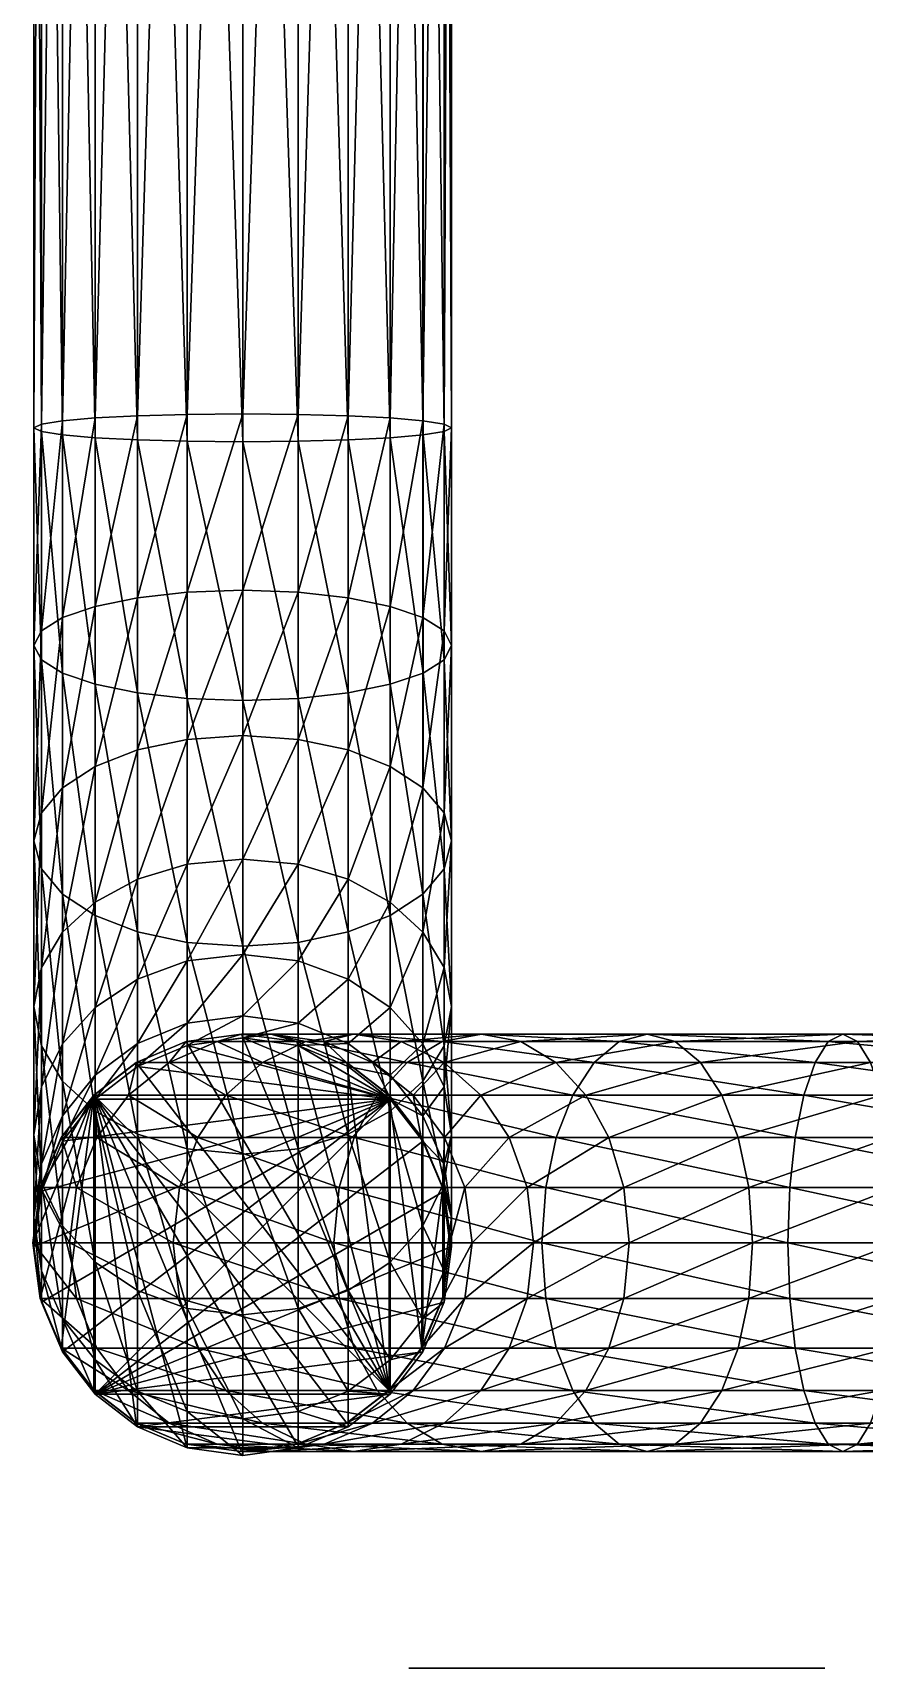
# Model space of a CAD drawing. Extents: x -41.6 to 42.5, y -37.8 to 42.9.
# Drawn here: x -40.78 to -35.7, y -37.57 to -27.59 of the extents above; entities that cross this region are included whole.
import ezdxf

# ---------------------------------------------------------------- set-up
doc = ezdxf.new("R2010")
doc.units = 0
doc.layers.add('VASSCRM', color=2, linetype='CONTINUOUS')
doc.layers.add('VASSREV', color=1, linetype='CONTINUOUS')

msp = doc.modelspace()

# ---------------------------------------------------------------- linework, layer by layer
at = {"layer": 'VASSCRM', "color": 0, "extrusion": (0, -1, 0)}
msp.add_circle((-37.2161, 57.1009, 37.5747), 1.27, dxfattribs=at)
at = {"layer": 'VASSREV', "color": 0, "extrusion": (1, 0, 0), "const_width": 0.3}
msp.add_lwpolyline([(35.6462, 63.7026, 1.00363), (35.6354, 66.6789), (-35.0995, 66.6789, 0.996383), (-35.1103, 63.7026, -0.737191)], format="xyb", dxfattribs=at)

# ---------------------------------------------------------------- meshes
at = {"layer": 'VASSCRM', "color": 0}
mesh = msp.add_polyface(dxfattribs=at)
corners = [(-38.2253, -10, 1.2748), (-38.2708, -10, 1.6134), (-38.2708, -20, 1.6134), (-38.2253, -20, 1.2748), (-38.3995, -10, 1.9179), (-38.3995, -20, 1.9179), (-38.5989, -10, 2.1759), (-38.5989, -20, 2.1759), (-38.8569, -10, 2.3753), (-38.8569, -20, 2.3753), (-39.1614, -10, 2.5039), (-39.1614, -20, 2.5039), (-39.5001, -10, 2.5495), (-39.5001, -20, 2.5495), (-39.8387, -10, 2.5039), (-39.8387, -20, 2.5039), (-40.1432, -10, 2.3753), (-40.1432, -20, 2.3753), (-40.4012, -10, 2.1759), (-40.4012, -20, 2.1759), (-40.6006, -10, 1.9179), (-40.6006, -20, 1.9179), (-40.7292, -10, 1.6134), (-40.7292, -20, 1.6134), (-40.7748, -10, 1.2747), (-40.7748, -20, 1.2747), (-40.7292, -10, 0.9361), (-40.7292, -20, 0.9361), (-40.6006, -10, 0.6316), (-40.6006, -20, 0.6316), (-40.4012, -10, 0.3736), (-40.4012, -20, 0.3736), (-40.1431, -20, 0.1742), (-40.1431, -10, 0.1742), (-39.8387, -20, 0.0456), (-39.8387, -10, 0.0456), (-39.5, -20), (-39.5, -10), (-39.1614, -20, 0.0456), (-39.1614, -10, 0.0456), (-38.8569, -20, 0.1742), (-38.8569, -10, 0.1742), (-38.5989, -20, 0.3736), (-38.5989, -10, 0.3736), (-38.3994, -20, 0.6317), (-38.3994, -10, 0.6317), (-38.2709, -20, 0.9361), (-38.2709, -10, 0.9361), (-38.2708, -29.9774, 1.6127), (-38.3995, -29.957, 1.9164), (-38.5989, -29.9398, 2.1739), (-38.8569, -29.9264, 2.3729), (-39.1614, -29.9178, 2.5012), (-39.5001, -29.9148, 2.5466), (-39.8387, -29.9178, 2.5012), (-40.1432, -29.9264, 2.3728), (-40.4012, -29.9398, 2.1739), (-40.6006, -29.957, 1.9164), (-40.7292, -29.9774, 1.6126), (-40.7748, -30, 1.2747), (-40.7292, -30.0226, 0.9368), (-40.6006, -30.043, 0.633), (-38.5989, -30.0602, 0.3756), (-38.3994, -30.043, 0.6331), (-38.2709, -30.0226, 0.9369), (-38.2253, -30, 1.2748)]
mesh.append_faces([[corners[k] for k in face] for face in [(0, 1, 2), (0, 2, 3), (1, 4, 5), (1, 5, 2), (4, 6, 7), (4, 7, 5), (6, 8, 9), (6, 9, 7), (8, 10, 11), (8, 11, 9), (10, 12, 13), (10, 13, 11), (12, 14, 15), (12, 15, 13), (14, 16, 17), (14, 17, 15), (16, 18, 19), (16, 19, 17), (18, 20, 21), (18, 21, 19), (20, 22, 23), (20, 23, 21), (22, 24, 25), (22, 25, 23), (24, 26, 27), (24, 27, 25), (26, 28, 29), (26, 29, 27), (28, 30, 31), (28, 31, 29), (30, 32, 31), (33, 34, 32), (35, 36, 34), (37, 38, 36), (39, 40, 38), (41, 42, 40), (43, 44, 42), (45, 46, 44), (47, 3, 46), (3, 2, 48), (2, 5, 49), (5, 7, 50), (7, 9, 51), (9, 11, 52), (11, 13, 53), (13, 15, 54), (15, 17, 55), (17, 19, 56), (19, 21, 57), (21, 23, 58), (23, 25, 59), (25, 27, 60), (27, 29, 61), (40, 42, 62), (42, 44, 63), (44, 46, 64), (46, 3, 65)]], dxfattribs={"color": 0})
mesh = msp.add_polyface(dxfattribs=at)
corners = [(-38.2253, -20, 1.2748), (-38.2708, -29.9774, 1.6127), (-38.2253, -30, 1.2748), (-38.2708, -20, 1.6134), (-38.3995, -29.957, 1.9164), (-38.3995, -20, 1.9179), (-38.5989, -29.9398, 2.1739), (-38.5989, -20, 2.1759), (-38.8569, -29.9264, 2.3729), (-38.8569, -20, 2.3753), (-39.1614, -29.9178, 2.5012), (-39.1614, -20, 2.5039), (-39.5001, -29.9148, 2.5466), (-39.5001, -20, 2.5495), (-39.8387, -29.9178, 2.5012), (-39.8387, -20, 2.5039), (-40.1432, -29.9264, 2.3728), (-40.1432, -20, 2.3753), (-40.4012, -29.9398, 2.1739), (-40.4012, -20, 2.1759), (-40.6006, -29.957, 1.9164), (-40.6006, -20, 1.9179), (-40.7292, -29.9774, 1.6126), (-40.7292, -20, 1.6134), (-40.7748, -30, 1.2747), (-40.7748, -20, 1.2747), (-40.7292, -30.0226, 0.9368), (-40.7292, -20, 0.9361), (-40.6006, -30.043, 0.633), (-40.6006, -20, 0.6316), (-40.4012, -20, 0.3736), (-40.4012, -30.0602, 0.3756), (-40.1431, -20, 0.1742), (-40.1431, -30.0735, 0.1766), (-39.8387, -20, 0.0456), (-39.8387, -30.0822, 0.0483), (-39.5, -20), (-39.5, -30.0852, 0.0028), (-39.1614, -20, 0.0456), (-39.1614, -30.0822, 0.0483), (-38.8569, -20, 0.1742), (-38.8569, -30.0735, 0.1766), (-38.5989, -30.0602, 0.3756), (-38.5989, -20, 0.3736), (-38.3994, -30.043, 0.6331), (-38.3994, -20, 0.6317), (-38.2709, -30.0226, 0.9369), (-38.2709, -20, 0.9361), (-38.2708, -31.2391, 1.7802), (-38.3995, -31.1588, 2.0739), (-38.5989, -31.0908, 2.3228), (-38.8569, -31.0382, 2.5152), (-39.1614, -31.0044, 2.6392), (-39.5, -30.9923, 2.6832), (-39.8387, -31.0043, 2.6392), (-40.1432, -31.0382, 2.5151), (-40.4012, -31.0908, 2.3228), (-40.6006, -31.1588, 2.0739), (-40.7292, -31.239, 1.7802), (-40.7748, -31.3283, 1.4535), (-40.7292, -31.4176, 1.1268), (-40.6006, -31.4978, 0.8331), (-40.4012, -31.5659, 0.5842), (-40.1431, -31.6184, 0.3919), (-39.8387, -31.6523, 0.2678), (-39.5, -31.6643, 0.2238), (-39.1614, -31.6523, 0.2678), (-38.8569, -31.6184, 0.3919), (-38.5989, -31.5659, 0.5842), (-38.3994, -31.4978, 0.8332), (-38.2709, -31.4176, 1.1269), (-38.2253, -31.3283, 1.4535)]
mesh.append_faces([[corners[k] for k in face] for face in [(0, 1, 2), (3, 4, 1), (5, 6, 4), (7, 8, 6), (9, 10, 8), (11, 12, 10), (13, 14, 12), (15, 16, 14), (17, 18, 16), (19, 20, 18), (21, 22, 20), (23, 24, 22), (25, 26, 24), (27, 28, 26), (29, 30, 31), (29, 31, 28), (30, 32, 33), (30, 33, 31), (32, 34, 35), (32, 35, 33), (34, 36, 37), (34, 37, 35), (36, 38, 39), (36, 39, 37), (38, 40, 41), (38, 41, 39), (40, 42, 41), (43, 44, 42), (45, 46, 44), (47, 2, 46), (2, 1, 48), (1, 4, 49), (4, 6, 50), (6, 8, 51), (8, 10, 52), (10, 12, 53), (10, 53, 52), (12, 14, 54), (12, 54, 53), (14, 16, 55), (14, 55, 54), (16, 18, 56), (18, 20, 57), (20, 22, 58), (22, 24, 59), (24, 26, 60), (26, 28, 61), (28, 31, 62), (31, 33, 63), (33, 35, 64), (35, 37, 65), (37, 39, 66), (39, 41, 67), (41, 42, 68), (42, 44, 69), (44, 46, 70), (46, 2, 71)]], dxfattribs={"color": 0})
mesh = msp.add_polyface(dxfattribs=at)
corners = [(-38.2253, -30, 1.2748), (-38.2708, -31.2391, 1.7802), (-38.2253, -31.3283, 1.4535), (-38.2708, -29.9774, 1.6127), (-38.3995, -31.1588, 2.0739), (-38.3995, -29.957, 1.9164), (-38.5989, -31.0908, 2.3228), (-38.5989, -29.9398, 2.1739), (-38.8569, -31.0382, 2.5152), (-38.8569, -29.9264, 2.3729), (-39.1614, -31.0044, 2.6392), (-40.1432, -29.9264, 2.3728), (-40.4012, -31.0908, 2.3228), (-40.1432, -31.0382, 2.5151), (-40.4012, -29.9398, 2.1739), (-40.6006, -31.1588, 2.0739), (-40.6006, -29.957, 1.9164), (-40.7292, -31.239, 1.7802), (-40.7292, -29.9774, 1.6126), (-40.7748, -31.3283, 1.4535), (-40.7748, -30, 1.2747), (-40.7292, -31.4176, 1.1268), (-40.7292, -30.0226, 0.9368), (-40.6006, -31.4978, 0.8331), (-40.6006, -30.043, 0.633), (-40.4012, -31.5659, 0.5842), (-40.4012, -30.0602, 0.3756), (-40.1431, -31.6184, 0.3919), (-40.1431, -30.0735, 0.1766), (-39.8387, -31.6523, 0.2678), (-39.8387, -30.0822, 0.0483), (-39.5, -31.6643, 0.2238), (-39.5, -30.0852, 0.0028), (-39.1614, -31.6523, 0.2678), (-39.1614, -30.0822, 0.0483), (-38.8569, -31.6184, 0.3919), (-38.8569, -30.0735, 0.1766), (-38.5989, -31.5659, 0.5842), (-38.5989, -30.0602, 0.3756), (-38.3994, -31.4978, 0.8332), (-38.3994, -30.043, 0.6331), (-38.2709, -31.4176, 1.1269), (-38.2709, -30.0226, 0.9369), (-38.2709, -32.3516, 2.2504), (-38.2253, -32.5225, 1.958), (-38.3995, -32.198, 2.5132), (-38.5989, -32.0678, 2.736), (-38.8569, -31.9672, 2.9082), (-39.1614, -31.9023, 3.0192), (-39.5, -30.9923, 2.6832), (-39.5001, -31.8794, 3.0586), (-39.8387, -31.0043, 2.6392), (-39.8387, -31.9023, 3.0192), (-40.1432, -31.9672, 2.9082), (-40.4012, -32.0678, 2.736), (-40.6006, -32.198, 2.5132), (-40.7292, -32.3516, 2.2503), (-40.7748, -32.5225, 1.9579), (-40.7292, -32.6933, 1.6655), (-40.6006, -32.8469, 1.4026), (-40.4012, -32.9771, 1.1799), (-40.1432, -33.0777, 1.0077), (-39.8387, -33.1426, 0.8966), (-38.857, -33.0777, 1.0077), (-38.5989, -32.9771, 1.1799), (-38.3995, -32.8469, 1.4027), (-38.2709, -32.6933, 1.6656), (-39.5001, -32.6332, 3.6415)]
mesh.append_faces([[corners[k] for k in face] for face in [(0, 1, 2), (3, 4, 1), (5, 6, 4), (7, 8, 6), (9, 10, 8), (11, 12, 13), (14, 15, 12), (16, 17, 15), (18, 19, 17), (20, 21, 19), (22, 23, 21), (24, 25, 23), (26, 27, 25), (28, 29, 27), (30, 31, 29), (32, 33, 31), (34, 35, 33), (36, 37, 35), (38, 39, 37), (40, 41, 39), (42, 2, 41), (2, 1, 43), (2, 43, 44), (1, 4, 45), (1, 45, 43), (4, 6, 46), (4, 46, 45), (6, 8, 47), (6, 47, 46), (8, 10, 48), (8, 48, 47), (10, 49, 50), (10, 50, 48), (49, 51, 52), (49, 52, 50), (51, 13, 53), (51, 53, 52), (13, 12, 54), (13, 54, 53), (12, 15, 55), (12, 55, 54), (15, 17, 56), (15, 56, 55), (17, 19, 57), (17, 57, 56), (19, 21, 58), (21, 23, 59), (23, 25, 60), (25, 27, 61), (27, 29, 62), (33, 35, 63), (35, 37, 64), (37, 39, 65), (39, 41, 66), (41, 2, 44), (48, 50, 67)]], dxfattribs={"color": 0})
mesh = msp.add_polyface(dxfattribs=at)
corners = [(-40.7748, -31.3283, 1.4535), (-40.7292, -32.6933, 1.6655), (-40.7748, -32.5225, 1.9579), (-40.7292, -31.4176, 1.1268), (-40.6006, -32.8469, 1.4026), (-40.6006, -31.4978, 0.8331), (-40.4012, -32.9771, 1.1799), (-40.4012, -31.5659, 0.5842), (-40.1432, -33.0777, 1.0077), (-40.1431, -31.6184, 0.3919), (-39.8387, -33.1426, 0.8966), (-39.8387, -31.6523, 0.2678), (-39.5, -31.6643, 0.2238), (-39.5001, -33.1656, 0.8573), (-39.5001, -31.8794, 3.0586), (-39.8387, -31.9023, 3.0192), (-39.8387, -32.6654, 3.6093), (-39.5001, -32.6332, 3.6415), (-40.1432, -31.9672, 2.9082), (-40.1432, -32.7564, 3.5183), (-40.4012, -32.0678, 2.736), (-40.4012, -32.8974, 3.3773), (-40.6006, -32.198, 2.5132), (-40.6006, -33.0798, 3.1949), (-40.7292, -32.3516, 2.2503), (-40.7292, -33.2951, 2.9796), (-40.7748, -33.5346, 2.7401), (-40.7292, -33.774, 2.5007), (-40.6006, -33.9893, 2.2854), (-40.4012, -34.1718, 2.1029), (-40.1432, -34.3128, 1.9619), (-39.8387, -34.4037, 1.871), (-39.5001, -34.436, 1.8387), (-39.8387, -33.2555, 4.3724), (-39.5001, -33.2161, 4.3953), (-40.1432, -33.3665, 4.3075), (-40.4012, -33.5387, 4.2069), (-40.6006, -33.7615, 4.0767), (-40.7292, -34.0244, 3.9231), (-40.7748, -34.3167, 3.7522), (-39.8387, -33.6354, 5.2704), (-39.5001, -33.5915, 5.2824), (-40.1432, -33.7595, 5.2364), (-40.4012, -33.9519, 5.1839), (-40.6006, -34.2008, 5.1159), (-39.8387, -33.7708, 6.2747), (-39.5001, -33.7252, 6.2747), (-40.1432, -33.8994, 6.2747), (-40.4012, -34.0988, 6.2747), (-38.5989, -34.0988, 6.2747)]
mesh.append_faces([[corners[k] for k in face] for face in [(0, 1, 2), (3, 4, 1), (5, 6, 4), (7, 8, 6), (9, 10, 8), (11, 12, 13), (11, 13, 10), (14, 15, 16), (14, 16, 17), (15, 18, 19), (15, 19, 16), (18, 20, 21), (18, 21, 19), (20, 22, 23), (20, 23, 21), (22, 24, 25), (22, 25, 23), (24, 2, 26), (24, 26, 25), (2, 1, 27), (2, 27, 26), (1, 4, 28), (1, 28, 27), (4, 6, 29), (4, 29, 28), (6, 8, 30), (6, 30, 29), (8, 10, 31), (8, 31, 30), (10, 13, 32), (17, 16, 33), (17, 33, 34), (16, 19, 35), (16, 35, 33), (19, 21, 36), (19, 36, 35), (21, 23, 37), (21, 37, 36), (23, 25, 38), (23, 38, 37), (25, 26, 39), (25, 39, 38), (34, 33, 40), (34, 40, 41), (33, 35, 42), (33, 42, 40), (35, 36, 43), (35, 43, 42), (36, 37, 44), (36, 44, 43), (41, 40, 45), (41, 45, 46), (40, 42, 47), (40, 47, 45), (42, 43, 48), (42, 48, 47), (45, 47, 49)]], dxfattribs={"color": 0})
mesh = msp.add_polyface(dxfattribs=at)
corners = [(-39.5, -31.6643, 0.2238), (-39.1614, -31.6523, 0.2678), (-39.1614, -33.1426, 0.8967), (-39.5001, -33.1656, 0.8573), (-38.857, -33.0777, 1.0077), (-38.8569, -31.6184, 0.3919), (-38.5989, -32.9771, 1.1799), (-38.5989, -31.5659, 0.5842), (-38.3995, -32.8469, 1.4027), (-38.3994, -31.4978, 0.8332), (-38.2709, -32.6933, 1.6656), (-38.2709, -31.4176, 1.1269), (-38.2253, -32.5225, 1.958), (-38.2709, -32.3516, 2.2504), (-38.2709, -33.2951, 2.9796), (-38.2253, -33.5346, 2.7401), (-38.3995, -32.198, 2.5132), (-38.3995, -33.0798, 3.1949), (-38.5989, -32.0678, 2.736), (-38.5989, -32.8974, 3.3773), (-38.8569, -31.9672, 2.9082), (-38.8569, -32.7563, 3.5184), (-39.1614, -31.9023, 3.0192), (-39.1614, -32.6654, 3.6093), (-39.5001, -32.6332, 3.6415), (-39.1614, -34.4037, 1.871), (-38.857, -34.3128, 1.9619), (-38.5989, -34.1718, 2.1029), (-38.3995, -33.9893, 2.2854), (-38.2709, -33.774, 2.5007), (-38.2709, -34.0244, 3.9231), (-38.2253, -34.3167, 3.7522), (-38.3995, -33.7615, 4.0767), (-38.5989, -33.5387, 4.2069), (-38.8569, -33.3665, 4.3075), (-39.1614, -33.2555, 4.3723), (-39.5001, -33.2161, 4.3953), (-38.5989, -33.9519, 5.1839), (-38.857, -33.7595, 5.2365), (-39.1614, -33.6355, 5.2704), (-39.5001, -33.5915, 5.2824), (-38.857, -33.8994, 6.2747), (-39.1614, -33.7708, 6.2747), (-39.5001, -33.7252, 6.2747), (-39.8387, -33.7708, 6.2747), (-38.5989, -34.0988, 6.2747)]
mesh.append_faces([[corners[k] for k in face] for face in [(0, 1, 2), (0, 2, 3), (1, 4, 2), (5, 6, 4), (7, 8, 6), (9, 10, 8), (11, 12, 10), (12, 13, 14), (12, 14, 15), (13, 16, 17), (13, 17, 14), (16, 18, 19), (16, 19, 17), (18, 20, 21), (18, 21, 19), (20, 22, 23), (20, 23, 21), (22, 24, 23), (3, 2, 25), (2, 4, 26), (2, 26, 25), (4, 6, 27), (4, 27, 26), (6, 8, 28), (6, 28, 27), (8, 10, 29), (8, 29, 28), (10, 12, 15), (10, 15, 29), (15, 14, 30), (15, 30, 31), (14, 17, 32), (14, 32, 30), (17, 19, 33), (17, 33, 32), (19, 21, 34), (19, 34, 33), (21, 23, 35), (21, 35, 34), (23, 24, 36), (23, 36, 35), (29, 15, 31), (32, 33, 37), (33, 34, 38), (33, 38, 37), (34, 35, 39), (34, 39, 38), (35, 36, 40), (35, 40, 39), (37, 38, 41), (38, 39, 42), (38, 42, 41), (39, 40, 43), (39, 43, 42), (43, 44, 45), (42, 43, 45), (41, 42, 45)]], dxfattribs={"color": 0})
mesh = msp.add_polyface(dxfattribs=at)
corners = [(-39.8387, -33.1426, 0.8966), (-39.5001, -34.436, 1.8387), (-39.8387, -34.4037, 1.871), (-40.7748, -33.5346, 2.7401), (-40.7292, -33.774, 2.5007), (-40.7292, -34.6091, 3.5814), (-40.7748, -34.3167, 3.7522), (-40.6006, -33.9893, 2.2854), (-40.6006, -34.872, 3.4278), (-40.4012, -34.1718, 2.1029), (-40.4012, -35.0948, 3.2976), (-40.1432, -34.3128, 1.9619), (-40.1432, -35.267, 3.197), (-39.8387, -35.3781, 3.1321), (-39.5001, -35.4174, 3.1091), (-40.6006, -33.7615, 4.0767), (-40.7292, -34.0244, 3.9231), (-40.7293, -34.4945, 5.0356), (-40.6006, -34.2008, 5.1159), (-40.7748, -34.8212, 4.9464), (-40.7292, -35.1479, 4.8571), (-40.6007, -35.4416, 4.7768), (-40.4012, -35.6905, 4.7088), (-40.1432, -35.8828, 4.6563), (-39.8387, -36.0069, 4.6224), (-39.5001, -36.0508, 4.6104), (-40.4012, -33.9519, 5.1839), (-40.6006, -34.3568, 6.2747), (-40.4012, -34.0988, 6.2747), (-40.7293, -34.6613, 6.2747), (-40.7748, -34.9999, 6.2747), (-40.7292, -35.3386, 6.2747), (-40.6007, -35.6431, 6.2747), (-40.4012, -35.9011, 6.2747), (-40.1432, -36.1005, 6.2747), (-39.8387, -36.2291, 6.2747), (-39.5001, -36.2747, 6.2747), (-39.1614, -36.2291, 6.2747), (-38.5989, -35.9011, 6.2747), (-38.5989, -34.0988, 6.2747), (-40.1432, -33.8994, 6.2747)]
mesh.append_faces([[corners[k] for k in face] for face in [(0, 1, 2), (3, 4, 5), (3, 5, 6), (4, 7, 8), (4, 8, 5), (7, 9, 10), (7, 10, 8), (9, 11, 12), (9, 12, 10), (11, 2, 13), (11, 13, 12), (2, 1, 14), (2, 14, 13), (15, 16, 17), (15, 17, 18), (16, 6, 19), (16, 19, 17), (6, 5, 20), (6, 20, 19), (5, 8, 21), (5, 21, 20), (8, 10, 22), (8, 22, 21), (10, 12, 23), (10, 23, 22), (12, 13, 24), (12, 24, 23), (13, 14, 25), (13, 25, 24), (26, 18, 27), (26, 27, 28), (18, 17, 29), (18, 29, 27), (17, 19, 30), (17, 30, 29), (19, 20, 31), (19, 31, 30), (20, 21, 32), (20, 32, 31), (21, 22, 33), (21, 33, 32), (22, 23, 34), (22, 34, 33), (23, 24, 35), (23, 35, 34), (24, 25, 36), (24, 36, 35), (34, 35, 37), (33, 34, 38), (32, 33, 39), (31, 32, 39), (30, 31, 39), (29, 30, 39), (27, 29, 39), (28, 27, 39), (40, 28, 39)]], dxfattribs={"color": 0})
mesh = msp.add_polyface(dxfattribs=at)
corners = [(-39.5001, -33.1656, 0.8573), (-39.1614, -34.4037, 1.871), (-39.5001, -34.436, 1.8387), (-39.1614, -35.378, 3.1321), (-39.5001, -35.4174, 3.1091), (-38.857, -34.3128, 1.9619), (-38.857, -35.267, 3.197), (-38.5989, -34.1718, 2.1029), (-38.5989, -35.0948, 3.2976), (-38.3995, -33.9893, 2.2854), (-38.3995, -34.872, 3.4278), (-38.2709, -33.774, 2.5007), (-38.2709, -34.6091, 3.5814), (-38.2253, -34.3167, 3.7522), (-38.2709, -34.0244, 3.9231), (-38.2709, -34.4945, 5.0357), (-38.2253, -34.8212, 4.9464), (-38.3995, -33.7615, 4.0767), (-38.3995, -34.2008, 5.1159), (-38.5989, -33.9519, 5.1839), (-39.1614, -36.0069, 4.6224), (-39.5001, -36.0508, 4.6104), (-38.857, -35.8828, 4.6563), (-38.5989, -35.6905, 4.7089), (-38.3995, -35.4415, 4.7769), (-38.2709, -35.1479, 4.8571), (-38.2709, -34.6613, 6.2747), (-38.2253, -34.9999, 6.2747), (-38.3995, -34.3568, 6.2747), (-38.5989, -34.0988, 6.2747), (-38.857, -33.8994, 6.2747), (-39.1614, -36.2291, 6.2747), (-39.5001, -36.2747, 6.2747), (-38.857, -36.1005, 6.2747), (-38.5989, -35.9011, 6.2747), (-38.3995, -35.643, 6.2747), (-38.2709, -35.3386, 6.2747), (-39.8387, -36.2291, 6.2747), (-40.1432, -36.1005, 6.2747), (-40.4012, -35.9011, 6.2747)]
mesh.append_faces([[corners[k] for k in face] for face in [(0, 1, 2), (2, 1, 3), (2, 3, 4), (1, 5, 6), (1, 6, 3), (5, 7, 8), (5, 8, 6), (7, 9, 10), (7, 10, 8), (9, 11, 12), (9, 12, 10), (11, 13, 12), (13, 14, 15), (13, 15, 16), (14, 17, 18), (14, 18, 15), (17, 19, 18), (4, 3, 20), (4, 20, 21), (3, 6, 22), (3, 22, 20), (6, 8, 23), (6, 23, 22), (8, 10, 24), (8, 24, 23), (10, 12, 25), (10, 25, 24), (12, 13, 16), (12, 16, 25), (16, 15, 26), (16, 26, 27), (15, 18, 28), (15, 28, 26), (18, 19, 29), (18, 29, 28), (19, 30, 29), (21, 20, 31), (21, 31, 32), (20, 22, 33), (20, 33, 31), (22, 23, 34), (22, 34, 33), (23, 24, 35), (23, 35, 34), (24, 25, 36), (24, 36, 35), (25, 16, 27), (25, 27, 36), (37, 32, 31), (38, 31, 33), (38, 33, 34), (39, 34, 35), (39, 35, 36), (39, 36, 27), (39, 27, 26), (39, 26, 28), (39, 28, 29)]], dxfattribs={"color": 0})
mesh = msp.add_polyface(dxfattribs=at)
corners = [(-39.8463, -33.7479, 6.2535), (-39.5077, -33.7023, 6.2535), (-38.6065, -35.8782, 6.2535), (-40.1508, -33.8765, 6.2535), (-40.4088, -34.0759, 6.2535), (-39.8463, -33.7479, 15.2535), (-39.5077, -33.7023, 15.2535), (-40.1508, -33.8765, 15.2535), (-39.169, -33.7479, 6.2535), (-39.169, -33.7479, 15.2535), (-39.8463, -33.7479, 24.2535), (-39.5077, -33.7023, 24.2535), (-40.1508, -33.8765, 24.2535), (-39.169, -33.7479, 24.2535), (-39.8463, -33.7479, 33.2535), (-39.5077, -33.7023, 33.2535), (-40.1508, -33.8765, 33.2535), (-39.169, -33.7479, 33.2535), (-39.8463, -33.7479, 42.2535), (-39.5077, -33.7023, 42.2535), (-40.1508, -33.8765, 42.2535), (-39.169, -33.7479, 42.2535), (-39.8463, -33.7479, 51.2535), (-39.5077, -33.7023, 51.2535), (-40.1508, -33.8765, 51.2535), (-40.4088, -34.0759, 51.2535), (-39.169, -33.7479, 51.2535), (-39.8456, -33.7479, 60.2761), (-39.5077, -33.7023, 60.2535), (-40.1494, -33.8765, 60.2965), (-40.4068, -34.0759, 60.3137), (-39.1698, -33.7479, 60.2308), (-39.6556, -33.7479, 61.6711), (-39.3289, -33.7023, 61.5818), (-39.9493, -33.8765, 61.7513), (-40.1982, -34.0759, 61.8193), (-39.1169, -33.7479, 62.9468), (-39.3798, -33.8765, 63.1004), (-39.6025, -34.0759, 63.2306), (-40.3906, -34.3339, 61.8719), (-39.7747, -34.3339, 63.3312), (-39.8857, -34.6384, 63.3961), (-40.5146, -34.6384, 61.9058), (-39.9251, -34.9771, 63.4191), (-38.8205, -34.3339, 64.5663), (-38.9114, -34.6384, 64.6572), (-38.9437, -34.9771, 64.6895)]
mesh.append_faces([[corners[k] for k in face] for face in [(0, 1, 2), (3, 0, 2), (4, 3, 2), (1, 0, 5), (1, 5, 6), (0, 3, 7), (0, 7, 5), (8, 1, 6), (8, 6, 9), (6, 5, 10), (6, 10, 11), (5, 7, 12), (5, 12, 10), (9, 6, 11), (9, 11, 13), (11, 10, 14), (11, 14, 15), (10, 12, 16), (10, 16, 14), (13, 11, 15), (13, 15, 17), (15, 14, 18), (15, 18, 19), (14, 16, 20), (14, 20, 18), (17, 15, 19), (17, 19, 21), (19, 18, 22), (19, 22, 23), (18, 20, 24), (18, 24, 22), (20, 25, 24), (21, 19, 23), (21, 23, 26), (23, 22, 27), (23, 27, 28), (22, 24, 29), (22, 29, 27), (24, 30, 29), (26, 23, 28), (26, 28, 31), (28, 27, 32), (28, 32, 33), (27, 29, 34), (27, 34, 32), (29, 35, 34), (31, 28, 33), (33, 32, 36), (32, 34, 37), (32, 37, 36), (34, 35, 38), (34, 38, 37), (35, 39, 40), (35, 40, 38), (39, 41, 40), (42, 43, 41), (38, 40, 44), (40, 41, 45), (41, 43, 46)]], dxfattribs={"color": 0})
mesh = msp.add_polyface(dxfattribs=at)
corners = [(-38.6065, -34.0759, 6.2535), (-38.4071, -34.334, 6.2535), (-38.4071, -35.6201, 6.2535), (-38.8646, -33.8765, 6.2535), (-38.6065, -35.8782, 6.2535), (-39.169, -33.7479, 6.2535), (-39.5077, -33.7023, 6.2535), (-38.6065, -34.0759, 15.2535), (-38.4071, -34.334, 15.2535), (-38.8646, -33.8765, 15.2535), (-39.169, -33.7479, 15.2535), (-38.6065, -34.0759, 24.2535), (-38.4071, -34.334, 24.2535), (-38.8646, -33.8765, 24.2535), (-39.169, -33.7479, 24.2535), (-38.6065, -34.0759, 33.2535), (-38.4071, -34.334, 33.2535), (-38.8646, -33.8765, 33.2535), (-39.169, -33.7479, 33.2535), (-38.6065, -34.0759, 42.2535), (-38.8646, -33.8765, 42.2535), (-39.169, -33.7479, 42.2535), (-38.4071, -34.334, 42.2535), (-38.6065, -34.0759, 51.2535), (-38.8646, -33.8765, 51.2535), (-39.169, -33.7479, 51.2535), (-38.4071, -34.334, 51.2535), (-38.6086, -34.0759, 60.1932), (-38.4096, -34.334, 60.1799), (-38.866, -33.8765, 60.2105), (-39.1698, -33.7479, 60.2308), (-38.4596, -34.0759, 61.3443), (-38.7086, -33.8765, 61.4123), (-39.0022, -33.7479, 61.4925), (-39.3289, -33.7023, 61.5818), (-39.1169, -33.7479, 62.9468), (-38.8245, -33.7023, 62.776), (-38.2692, -33.8765, 62.4515), (-38.5321, -33.7479, 62.6051), (-38.2818, -33.7479, 64.0275), (-39.3798, -33.8765, 63.1004), (-38.497, -33.8765, 64.2428), (-39.6025, -34.0759, 63.2306), (-38.6795, -34.0759, 64.4253), (-38.8205, -34.3339, 64.5663), (-39.7747, -34.3339, 63.3312), (-38.9114, -34.6384, 64.6572), (-39.8857, -34.6384, 63.3961), (-38.9437, -34.9771, 64.6895), (-37.6733, -34.9771, 65.6709)]
mesh.append_faces([[corners[k] for k in face] for face in [(0, 1, 2), (3, 0, 4), (5, 3, 4), (6, 5, 4), (1, 0, 7), (1, 7, 8), (0, 3, 9), (0, 9, 7), (3, 5, 10), (3, 10, 9), (8, 7, 11), (8, 11, 12), (7, 9, 13), (7, 13, 11), (9, 10, 14), (9, 14, 13), (12, 11, 15), (12, 15, 16), (11, 13, 17), (11, 17, 15), (13, 14, 18), (13, 18, 17), (16, 15, 19), (15, 17, 20), (15, 20, 19), (17, 18, 21), (17, 21, 20), (22, 19, 23), (19, 20, 24), (19, 24, 23), (20, 21, 25), (20, 25, 24), (26, 23, 27), (26, 27, 28), (23, 24, 29), (23, 29, 27), (24, 25, 30), (24, 30, 29), (28, 27, 31), (27, 29, 32), (27, 32, 31), (29, 30, 33), (29, 33, 32), (30, 34, 33), (34, 35, 36), (31, 32, 37), (32, 33, 38), (32, 38, 37), (33, 34, 36), (33, 36, 38), (36, 35, 39), (35, 40, 41), (35, 41, 39), (40, 42, 43), (40, 43, 41), (42, 44, 43), (45, 46, 44), (47, 48, 46), (46, 48, 49)]], dxfattribs={"color": 0})
mesh = msp.add_polyface(dxfattribs=at)
corners = [(-38.4071, -34.334, 6.2535), (-38.2785, -34.6384, 6.2535), (-38.4071, -35.6201, 6.2535), (-38.2329, -34.9771, 6.2535), (-38.2785, -34.6384, 15.2535), (-38.2329, -34.9771, 15.2535), (-38.4071, -34.334, 15.2535), (-38.2785, -34.6384, 24.2535), (-38.2329, -34.9771, 24.2535), (-38.4071, -34.334, 24.2535), (-38.2785, -34.6384, 33.2535), (-38.2329, -34.9771, 33.2535), (-38.4071, -34.334, 33.2535), (-38.2785, -34.6384, 42.2535), (-38.2329, -34.9771, 42.2535), (-38.4071, -34.334, 42.2535), (-38.6065, -34.0759, 42.2535), (-38.2785, -34.6384, 51.2535), (-38.2329, -34.9771, 51.2535), (-38.4071, -34.334, 51.2535), (-38.6065, -34.0759, 51.2535), (-38.2813, -34.6384, 60.1713), (-38.2358, -34.9771, 60.1683), (-38.4096, -34.334, 60.1799), (-38.1432, -34.6384, 61.2578), (-38.0992, -34.9771, 61.2458), (-38.2672, -34.334, 61.2917), (-38.4596, -34.0759, 61.3443), (-37.7632, -34.6384, 62.1558), (-37.7239, -34.9771, 62.1328), (-37.8742, -34.334, 62.2207), (-38.0464, -34.0759, 62.3213), (-38.2692, -33.8765, 62.4515), (-38.8245, -33.7023, 62.776), (-38.2818, -33.7479, 64.0275), (-38.0423, -33.7023, 63.7881), (-37.1732, -34.6384, 62.9189), (-37.2641, -34.334, 63.0098), (-37.4051, -34.0759, 63.1509), (-37.5876, -33.8765, 63.3333), (-38.5321, -33.7479, 62.6051), (-37.8028, -33.7479, 63.5486), (-37.201, -33.7479, 64.8627), (-38.497, -33.8765, 64.2428), (-37.3546, -33.8765, 65.1255), (-38.6795, -34.0759, 64.4253), (-37.4848, -34.0759, 65.3484), (-38.8205, -34.3339, 64.5663), (-37.5854, -34.3339, 65.5205), (-38.9114, -34.6384, 64.6572), (-37.6503, -34.6384, 65.6315), (-37.6733, -34.9771, 65.6709), (-37.0302, -33.7023, 64.5703)]
mesh.append_faces([[corners[k] for k in face] for face in [(0, 1, 2), (3, 1, 4), (3, 4, 5), (1, 0, 6), (1, 6, 4), (5, 4, 7), (5, 7, 8), (4, 6, 9), (4, 9, 7), (8, 7, 10), (8, 10, 11), (7, 9, 12), (7, 12, 10), (11, 10, 13), (11, 13, 14), (10, 12, 15), (10, 15, 13), (12, 16, 15), (14, 13, 17), (14, 17, 18), (13, 15, 19), (13, 19, 17), (15, 20, 19), (18, 17, 21), (18, 21, 22), (17, 19, 23), (17, 23, 21), (22, 21, 24), (22, 24, 25), (21, 23, 26), (21, 26, 24), (23, 27, 26), (25, 24, 28), (25, 28, 29), (24, 26, 30), (24, 30, 28), (26, 27, 31), (26, 31, 30), (27, 32, 31), (33, 34, 35), (29, 28, 36), (28, 30, 37), (30, 31, 38), (31, 32, 39), (31, 39, 38), (32, 40, 41), (32, 41, 39), (40, 33, 35), (40, 35, 41), (35, 34, 42), (34, 43, 44), (34, 44, 42), (43, 45, 46), (43, 46, 44), (45, 47, 48), (45, 48, 46), (47, 49, 50), (47, 50, 48), (49, 51, 50), (41, 35, 52)]], dxfattribs={"color": 0})
mesh = msp.add_polyface(dxfattribs=at)
corners = [(-37.8743, -35.6201, 62.2207), (-37.1731, -35.3157, 62.9189), (-37.2641, -35.6201, 63.0099), (-37.7632, -35.3157, 62.1558), (-37.1409, -34.9771, 62.8867), (-37.7239, -34.9771, 62.1328), (-37.1732, -34.6384, 62.9189), (-37.7632, -34.6384, 62.1558), (-37.2641, -34.334, 63.0098), (-37.8742, -34.334, 62.2207), (-37.4051, -34.0759, 63.1509), (-38.0423, -33.7023, 63.7881), (-37.201, -33.7479, 64.8627), (-37.0302, -33.7023, 64.5703), (-38.2818, -36.2062, 64.0275), (-37.0302, -36.2518, 64.5703), (-37.201, -36.2062, 64.8627), (-38.0423, -36.2518, 63.7881), (-36.8593, -36.2062, 64.2779), (-37.8028, -36.2062, 63.5486), (-37.5875, -36.0776, 63.3333), (-36.7057, -36.0776, 64.015), (-37.4051, -35.8782, 63.1509), (-36.5755, -35.8782, 63.7922), (-36.4749, -35.6201, 63.62), (-36.41, -35.3157, 63.509), (-36.3871, -34.9771, 63.4697), (-36.4101, -34.6384, 63.509), (-36.4749, -34.334, 63.62), (-36.5755, -34.0759, 63.7922), (-37.5876, -33.8765, 63.3333), (-36.7057, -33.8765, 64.015), (-37.8028, -33.7479, 63.5486), (-36.8593, -33.7479, 64.2779), (-35.9253, -33.7479, 65.4014), (-35.836, -33.7023, 65.0747), (-37.3546, -33.8765, 65.1255), (-36.0055, -33.8765, 65.6951), (-37.4848, -34.0759, 65.3484), (-36.0735, -34.0759, 65.944), (-37.5854, -34.3339, 65.5205), (-36.1261, -34.3339, 66.1364), (-37.6503, -34.6384, 65.6315), (-36.16, -34.6384, 66.2604), (-37.6733, -34.9771, 65.6709), (-36.172, -34.9771, 66.3044), (-37.6503, -35.3157, 65.6316), (-36.16, -35.3157, 66.2604), (-37.5854, -35.6201, 65.5205), (-36.1261, -35.6201, 66.1363), (-37.4848, -35.8782, 65.3483), (-36.0735, -35.8782, 65.944), (-37.3546, -36.0776, 65.1255), (-36.0056, -36.0776, 65.6951), (-35.9253, -36.2062, 65.4014), (-35.836, -36.2518, 65.0747), (-35.7468, -36.2062, 64.748), (-35.6665, -36.0776, 64.4543), (-35.5985, -35.8782, 64.2054), (-35.6665, -33.8765, 64.4543), (-35.7468, -33.7479, 64.748)]
mesh.append_faces([[corners[k] for k in face] for face in [(0, 1, 2), (3, 4, 1), (5, 6, 4), (7, 8, 6), (9, 10, 8), (11, 12, 13), (14, 15, 16), (17, 18, 15), (19, 20, 21), (19, 21, 18), (20, 22, 23), (20, 23, 21), (22, 2, 24), (22, 24, 23), (2, 1, 25), (2, 25, 24), (1, 4, 26), (1, 26, 25), (4, 6, 27), (4, 27, 26), (6, 8, 28), (6, 28, 27), (8, 10, 29), (8, 29, 28), (10, 30, 31), (10, 31, 29), (30, 32, 33), (30, 33, 31), (32, 13, 33), (13, 12, 34), (13, 34, 35), (12, 36, 37), (12, 37, 34), (36, 38, 39), (36, 39, 37), (38, 40, 41), (38, 41, 39), (40, 42, 43), (40, 43, 41), (42, 44, 45), (42, 45, 43), (44, 46, 47), (44, 47, 45), (46, 48, 49), (46, 49, 47), (48, 50, 51), (48, 51, 49), (50, 52, 53), (50, 53, 51), (52, 16, 54), (52, 54, 53), (16, 15, 55), (16, 55, 54), (15, 18, 56), (18, 21, 57), (21, 23, 58), (29, 31, 59), (31, 33, 60), (33, 13, 35)]], dxfattribs={"color": 0})
mesh = msp.add_polyface(dxfattribs=at)
corners = [(-37.0302, -36.2518, 64.5703), (-35.7468, -36.2062, 64.748), (-35.836, -36.2518, 65.0747), (-36.8593, -36.2062, 64.2779), (-35.6665, -36.0776, 64.4543), (-36.7057, -36.0776, 64.015), (-35.5985, -35.8782, 64.2054), (-36.5755, -35.8782, 63.7922), (-36.4749, -35.6201, 63.62), (-35.546, -35.6201, 64.0131), (-36.41, -35.3157, 63.509), (-35.5121, -35.3157, 63.889), (-36.3871, -34.9771, 63.4697), (-35.5, -34.9771, 63.845), (-36.4101, -34.6384, 63.509), (-35.5121, -34.6384, 63.889), (-36.4749, -34.334, 63.62), (-35.5459, -34.334, 64.013), (-36.5755, -34.0759, 63.7922), (-35.5985, -34.0759, 64.2054), (-35.6665, -33.8765, 64.4543), (-36.7057, -33.8765, 64.015), (-35.7468, -33.7479, 64.748), (-36.8593, -33.7479, 64.2779), (-35.836, -33.7023, 65.0747), (-35.9253, -33.7479, 65.4014), (-34.5303, -33.7479, 65.5914), (-34.5077, -33.7023, 65.2535), (-36.0055, -33.8765, 65.6951), (-34.5507, -33.8765, 65.8951), (-36.0735, -34.0759, 65.944), (-34.5679, -34.0759, 66.1526), (-36.1261, -34.3339, 66.1364), (-34.5812, -34.3339, 66.3516), (-36.16, -34.6384, 66.2604), (-34.5898, -34.6384, 66.4799), (-36.172, -34.9771, 66.3044), (-34.5929, -34.9771, 66.5254), (-36.16, -35.3157, 66.2604), (-34.5898, -35.3157, 66.4799), (-36.1261, -35.6201, 66.1363), (-34.5812, -35.6201, 66.3516), (-36.0735, -35.8782, 65.944), (-34.5679, -35.8782, 66.1526), (-36.0056, -36.0776, 65.6951), (-34.5507, -36.0776, 65.8952), (-35.9253, -36.2062, 65.4014), (-34.5303, -36.2062, 65.5914), (-34.5077, -36.2518, 65.2535), (-34.485, -36.2062, 64.9156), (-34.4647, -36.0776, 64.6118), (-34.4474, -35.8782, 64.3543), (-34.4341, -35.6201, 64.1554), (-34.4255, -35.3157, 64.027), (-34.4225, -34.9771, 63.9816), (-34.4255, -34.6384, 64.0271), (-34.4341, -34.334, 64.1554), (-34.4474, -34.0759, 64.3543), (-34.4647, -33.8765, 64.6118), (-34.485, -33.7479, 64.9156)]
mesh.append_faces([[corners[k] for k in face] for face in [(0, 1, 2), (3, 4, 1), (5, 6, 4), (7, 8, 9), (7, 9, 6), (8, 10, 11), (8, 11, 9), (10, 12, 13), (10, 13, 11), (12, 14, 15), (12, 15, 13), (14, 16, 17), (14, 17, 15), (16, 18, 19), (16, 19, 17), (18, 20, 19), (21, 22, 20), (23, 24, 22), (24, 25, 26), (24, 26, 27), (25, 28, 29), (25, 29, 26), (28, 30, 31), (28, 31, 29), (30, 32, 33), (30, 33, 31), (32, 34, 35), (32, 35, 33), (34, 36, 37), (34, 37, 35), (36, 38, 39), (36, 39, 37), (38, 40, 41), (38, 41, 39), (40, 42, 43), (40, 43, 41), (42, 44, 45), (42, 45, 43), (44, 46, 47), (44, 47, 45), (46, 2, 48), (46, 48, 47), (2, 1, 49), (2, 49, 48), (1, 4, 50), (1, 50, 49), (4, 6, 51), (4, 51, 50), (6, 9, 52), (9, 11, 53), (11, 13, 54), (13, 15, 55), (15, 17, 56), (17, 19, 57), (19, 20, 58), (20, 22, 59), (20, 59, 58), (22, 24, 27), (22, 27, 59)]], dxfattribs={"color": 0})
mesh = msp.add_polyface(dxfattribs=at)
corners = [(-40.4088, -34.0759, 6.2535), (-40.6082, -35.6201, 6.2535), (-40.7369, -35.3157, 6.2535), (-40.7824, -34.9771, 6.2535), (-40.7368, -34.6384, 6.2535), (-40.6083, -34.3339, 6.2535), (-40.1508, -33.8765, 6.2535), (-40.4088, -34.0759, 15.2535), (-40.1508, -33.8765, 15.2535), (-40.6083, -34.3339, 15.2535), (-40.7368, -34.6384, 15.2535), (-40.7824, -34.9771, 15.2535), (-40.4088, -34.0759, 24.2535), (-40.1508, -33.8765, 24.2535), (-40.6083, -34.3339, 24.2535), (-40.7368, -34.6384, 24.2535), (-40.7824, -34.9771, 24.2535), (-40.4088, -34.0759, 33.2535), (-40.1508, -33.8765, 33.2535), (-40.6083, -34.3339, 33.2535), (-40.7368, -34.6384, 33.2535), (-40.7824, -34.9771, 33.2535), (-40.4088, -34.0759, 42.2535), (-40.1508, -33.8765, 42.2535), (-40.6083, -34.3339, 42.2535), (-40.7368, -34.6384, 42.2535), (-40.7824, -34.9771, 42.2535), (-40.4088, -34.0759, 51.2535), (-40.6083, -34.3339, 51.2535), (-40.7368, -34.6384, 51.2535), (-40.7824, -34.9771, 51.2535), (-40.1508, -33.8765, 51.2535), (-40.4068, -34.0759, 60.3137), (-40.6058, -34.3339, 60.327), (-40.7341, -34.6384, 60.3356), (-40.7796, -34.9771, 60.3387), (-40.1494, -33.8765, 60.2965), (-40.1982, -34.0759, 61.8193), (-40.3906, -34.3339, 61.8719), (-40.5146, -34.6384, 61.9058), (-40.5586, -34.9771, 61.9178), (-39.8857, -34.6384, 63.3961), (-39.9251, -34.9771, 63.4191)]
mesh.append_faces([[corners[k] for k in face] for face in [(0, 1, 2), (0, 2, 3), (0, 3, 4), (0, 4, 5), (6, 0, 7), (6, 7, 8), (0, 5, 9), (0, 9, 7), (5, 4, 10), (5, 10, 9), (4, 3, 11), (4, 11, 10), (8, 7, 12), (8, 12, 13), (7, 9, 14), (7, 14, 12), (9, 10, 15), (9, 15, 14), (10, 11, 16), (10, 16, 15), (13, 12, 17), (13, 17, 18), (12, 14, 19), (12, 19, 17), (14, 15, 20), (14, 20, 19), (15, 16, 21), (15, 21, 20), (18, 17, 22), (18, 22, 23), (17, 19, 24), (17, 24, 22), (19, 20, 25), (19, 25, 24), (20, 21, 26), (20, 26, 25), (23, 22, 27), (22, 24, 28), (22, 28, 27), (24, 25, 29), (24, 29, 28), (25, 26, 30), (25, 30, 29), (31, 27, 32), (27, 28, 33), (27, 33, 32), (28, 29, 34), (28, 34, 33), (29, 30, 35), (29, 35, 34), (36, 32, 37), (32, 33, 38), (32, 38, 37), (33, 34, 39), (33, 39, 38), (34, 35, 40), (34, 40, 39), (38, 39, 41), (39, 40, 42)]], dxfattribs={"color": 0})
mesh = msp.add_polyface(dxfattribs=at)
corners = [(-40.4088, -34.0759, 6.2535), (-40.1508, -36.0776, 6.2535), (-40.4088, -35.8782, 6.2535), (-40.6082, -35.6201, 6.2535), (-40.7824, -34.9771, 6.2535), (-40.7369, -35.3157, 6.2535), (-40.7369, -35.3157, 15.2535), (-40.7824, -34.9771, 15.2535), (-40.6082, -35.6201, 15.2535), (-40.4088, -35.8782, 15.2535), (-40.1508, -36.0776, 15.2535), (-40.7369, -35.3157, 24.2535), (-40.7824, -34.9771, 24.2535), (-40.6082, -35.6201, 24.2535), (-40.4088, -35.8782, 24.2535), (-40.1508, -36.0776, 24.2535), (-40.7369, -35.3157, 33.2535), (-40.7824, -34.9771, 33.2535), (-40.6082, -35.6201, 33.2535), (-40.4088, -35.8782, 33.2535), (-40.1508, -36.0776, 33.2535), (-40.7369, -35.3157, 42.2535), (-40.7824, -34.9771, 42.2535), (-40.6082, -35.6201, 42.2535), (-40.4088, -35.8782, 42.2535), (-40.1508, -36.0776, 42.2535), (-40.7369, -35.3157, 51.2535), (-40.7824, -34.9771, 51.2535), (-40.6082, -35.6201, 51.2535), (-40.4088, -35.8782, 51.2535), (-40.1508, -36.0776, 51.2535), (-40.7341, -35.3157, 60.3356), (-40.7796, -34.9771, 60.3387), (-40.6058, -35.6201, 60.327), (-40.4068, -35.8782, 60.3137), (-40.1494, -36.0776, 60.2965), (-40.5146, -35.3157, 61.9058), (-40.5586, -34.9771, 61.9178), (-40.3906, -35.6201, 61.8719), (-40.1982, -35.8782, 61.8193), (-39.9493, -36.0776, 61.7513), (-39.8858, -35.3157, 63.3961), (-39.7747, -35.6201, 63.3312)]
mesh.append_faces([[corners[k] for k in face] for face in [(0, 1, 2), (0, 2, 3), (4, 5, 6), (4, 6, 7), (5, 3, 8), (5, 8, 6), (3, 2, 9), (3, 9, 8), (2, 1, 10), (2, 10, 9), (7, 6, 11), (7, 11, 12), (6, 8, 13), (6, 13, 11), (8, 9, 14), (8, 14, 13), (9, 10, 15), (9, 15, 14), (12, 11, 16), (12, 16, 17), (11, 13, 18), (11, 18, 16), (13, 14, 19), (13, 19, 18), (14, 15, 20), (14, 20, 19), (17, 16, 21), (17, 21, 22), (16, 18, 23), (16, 23, 21), (18, 19, 24), (18, 24, 23), (19, 20, 25), (19, 25, 24), (22, 21, 26), (22, 26, 27), (21, 23, 28), (21, 28, 26), (23, 24, 29), (23, 29, 28), (24, 25, 30), (24, 30, 29), (27, 26, 31), (27, 31, 32), (26, 28, 33), (26, 33, 31), (28, 29, 34), (28, 34, 33), (29, 30, 35), (29, 35, 34), (32, 31, 36), (32, 36, 37), (31, 33, 38), (31, 38, 36), (33, 34, 39), (33, 39, 38), (34, 40, 39), (37, 36, 41), (36, 38, 42)]], dxfattribs={"color": 0})
mesh = msp.add_polyface(dxfattribs=at)
corners = [(-40.4088, -34.0759, 6.2535), (-38.6065, -35.8782, 6.2535), (-38.8646, -36.0776, 6.2535), (-39.169, -36.2062, 6.2535), (-39.5077, -36.2518, 6.2535), (-39.8463, -36.2062, 6.2535), (-40.1508, -36.0776, 6.2535), (-39.8463, -36.2062, 15.2535), (-40.1508, -36.0776, 15.2535), (-39.5077, -36.2518, 15.2535), (-39.169, -36.2062, 15.2535), (-39.8463, -36.2062, 24.2535), (-40.1508, -36.0776, 24.2535), (-39.5077, -36.2518, 24.2535), (-39.169, -36.2062, 24.2535), (-39.8463, -36.2062, 33.2535), (-40.1508, -36.0776, 33.2535), (-39.5077, -36.2518, 33.2535), (-39.169, -36.2062, 33.2535), (-39.8463, -36.2062, 42.2535), (-40.1508, -36.0776, 42.2535), (-39.5077, -36.2518, 42.2535), (-39.169, -36.2062, 42.2535), (-39.8463, -36.2062, 51.2535), (-40.1508, -36.0776, 51.2535), (-39.5077, -36.2518, 51.2535), (-39.169, -36.2062, 51.2535), (-39.8456, -36.2062, 60.2761), (-40.1494, -36.0776, 60.2965), (-39.5077, -36.2518, 60.2535), (-39.1698, -36.2062, 60.2308), (-40.4068, -35.8782, 60.3137), (-39.9493, -36.0776, 61.7513), (-39.6556, -36.2062, 61.6711), (-39.3289, -36.2518, 61.5818), (-39.0022, -36.2062, 61.4925), (-40.5586, -34.9771, 61.9178), (-39.8858, -35.3157, 63.3961), (-39.9251, -34.9771, 63.4191), (-40.5146, -35.3157, 61.9058), (-39.7747, -35.6201, 63.3312), (-40.3906, -35.6201, 61.8719), (-40.1982, -35.8782, 61.8193), (-39.6025, -35.8782, 63.2306), (-39.3798, -36.0776, 63.1004), (-39.1169, -36.2062, 62.9468), (-38.8245, -36.2518, 62.776), (-38.9115, -35.3157, 64.6572), (-38.8205, -35.6201, 64.5663), (-38.6795, -35.8782, 64.4253)]
mesh.append_faces([[corners[k] for k in face] for face in [(0, 1, 2), (0, 2, 3), (0, 3, 4), (0, 4, 5), (0, 5, 6), (6, 5, 7), (6, 7, 8), (5, 4, 9), (5, 9, 7), (4, 3, 10), (4, 10, 9), (8, 7, 11), (8, 11, 12), (7, 9, 13), (7, 13, 11), (9, 10, 14), (9, 14, 13), (12, 11, 15), (12, 15, 16), (11, 13, 17), (11, 17, 15), (13, 14, 18), (13, 18, 17), (16, 15, 19), (16, 19, 20), (15, 17, 21), (15, 21, 19), (17, 18, 22), (17, 22, 21), (20, 19, 23), (20, 23, 24), (19, 21, 25), (19, 25, 23), (21, 22, 26), (21, 26, 25), (24, 23, 27), (24, 27, 28), (23, 25, 29), (23, 29, 27), (25, 26, 30), (25, 30, 29), (31, 28, 32), (28, 27, 33), (28, 33, 32), (27, 29, 34), (27, 34, 33), (29, 35, 34), (36, 37, 38), (39, 40, 37), (41, 42, 43), (41, 43, 40), (42, 32, 44), (42, 44, 43), (32, 33, 45), (32, 45, 44), (33, 34, 46), (38, 37, 47), (37, 40, 48), (40, 43, 49)]], dxfattribs={"color": 0})
mesh = msp.add_polyface(dxfattribs=at)
corners = [(-38.6065, -34.0759, 6.2535), (-38.4071, -35.6201, 6.2535), (-38.6065, -35.8782, 6.2535), (-39.169, -36.2062, 6.2535), (-38.8646, -36.0776, 6.2535), (-38.8646, -36.0776, 15.2535), (-39.169, -36.2062, 15.2535), (-38.6065, -35.8782, 15.2535), (-38.4071, -35.6201, 15.2535), (-38.8646, -36.0776, 24.2535), (-39.169, -36.2062, 24.2535), (-38.6065, -35.8782, 24.2535), (-38.4071, -35.6201, 24.2535), (-38.8646, -36.0776, 33.2535), (-39.169, -36.2062, 33.2535), (-38.6065, -35.8782, 33.2535), (-38.4071, -35.6201, 33.2535), (-38.8646, -36.0776, 42.2535), (-39.169, -36.2062, 42.2535), (-38.6065, -35.8782, 42.2535), (-38.4071, -35.6201, 42.2535), (-38.8646, -36.0776, 51.2535), (-39.169, -36.2062, 51.2535), (-38.6065, -35.8782, 51.2535), (-38.4071, -35.6201, 51.2535), (-38.866, -36.0776, 60.2105), (-39.1698, -36.2062, 60.2308), (-38.6086, -35.8782, 60.1932), (-38.4096, -35.6201, 60.1799), (-39.5077, -36.2518, 60.2535), (-39.0022, -36.2062, 61.4925), (-38.7085, -36.0776, 61.4123), (-38.4596, -35.8782, 61.3443), (-38.2673, -35.6201, 61.2917), (-39.6556, -36.2062, 61.6711), (-38.8245, -36.2518, 62.776), (-39.1169, -36.2062, 62.9468), (-39.3289, -36.2518, 61.5818), (-38.5321, -36.2062, 62.6051), (-38.2692, -36.0776, 62.4515), (-39.9251, -34.9771, 63.4191), (-38.9115, -35.3157, 64.6572), (-38.9437, -34.9771, 64.6895), (-39.8858, -35.3157, 63.3961), (-38.8205, -35.6201, 64.5663), (-39.7747, -35.6201, 63.3312), (-38.6795, -35.8782, 64.4253), (-39.6025, -35.8782, 63.2306), (-39.3798, -36.0776, 63.1004), (-38.4971, -36.0776, 64.2429), (-38.2818, -36.2062, 64.0275), (-38.0423, -36.2518, 63.7881), (-37.6503, -35.3157, 65.6316), (-37.5854, -35.6201, 65.5205)]
mesh.append_faces([[corners[k] for k in face] for face in [(0, 1, 2), (3, 4, 5), (3, 5, 6), (4, 2, 7), (4, 7, 5), (2, 1, 8), (2, 8, 7), (6, 5, 9), (6, 9, 10), (5, 7, 11), (5, 11, 9), (7, 8, 12), (7, 12, 11), (10, 9, 13), (10, 13, 14), (9, 11, 15), (9, 15, 13), (11, 12, 16), (11, 16, 15), (14, 13, 17), (14, 17, 18), (13, 15, 19), (13, 19, 17), (15, 16, 20), (15, 20, 19), (18, 17, 21), (18, 21, 22), (17, 19, 23), (17, 23, 21), (19, 20, 24), (19, 24, 23), (22, 21, 25), (22, 25, 26), (21, 23, 27), (21, 27, 25), (23, 24, 28), (23, 28, 27), (29, 26, 30), (26, 25, 31), (26, 31, 30), (25, 27, 32), (25, 32, 31), (27, 33, 32), (34, 35, 36), (37, 30, 38), (37, 38, 35), (30, 31, 39), (30, 39, 38), (40, 41, 42), (43, 44, 41), (45, 46, 44), (47, 48, 49), (47, 49, 46), (48, 36, 50), (48, 50, 49), (36, 35, 51), (36, 51, 50), (42, 41, 52), (41, 44, 53)]], dxfattribs={"color": 0})
mesh = msp.add_polyface(dxfattribs=at)
corners = [(-38.2785, -34.6384, 6.2535), (-38.2329, -34.9771, 6.2535), (-38.2785, -35.3157, 6.2535), (-38.4071, -35.6201, 6.2535), (-38.2785, -35.3157, 15.2535), (-38.4071, -35.6201, 15.2535), (-38.2329, -34.9771, 15.2535), (-38.2785, -35.3157, 24.2535), (-38.4071, -35.6201, 24.2535), (-38.2329, -34.9771, 24.2535), (-38.2785, -35.3157, 33.2535), (-38.4071, -35.6201, 33.2535), (-38.2329, -34.9771, 33.2535), (-38.2785, -35.3157, 42.2535), (-38.4071, -35.6201, 42.2535), (-38.2329, -34.9771, 42.2535), (-38.2785, -35.3157, 51.2535), (-38.4071, -35.6201, 51.2535), (-38.2329, -34.9771, 51.2535), (-38.2812, -35.3157, 60.1713), (-38.4096, -35.6201, 60.1799), (-38.2358, -34.9771, 60.1683), (-38.6086, -35.8782, 60.1932), (-38.2673, -35.6201, 61.2917), (-38.1432, -35.3157, 61.2578), (-38.0992, -34.9771, 61.2458), (-38.7085, -36.0776, 61.4123), (-38.4596, -35.8782, 61.3443), (-38.0464, -35.8782, 62.3213), (-38.2692, -36.0776, 62.4515), (-37.8743, -35.6201, 62.2207), (-37.7632, -35.3157, 62.1558), (-37.7239, -34.9771, 62.1328), (-38.8245, -36.2518, 62.776), (-38.5321, -36.2062, 62.6051), (-37.8028, -36.2062, 63.5486), (-38.0423, -36.2518, 63.7881), (-37.5875, -36.0776, 63.3333), (-37.4051, -35.8782, 63.1509), (-37.2641, -35.6201, 63.0099), (-37.1731, -35.3157, 62.9189), (-37.1409, -34.9771, 62.8867), (-38.9437, -34.9771, 64.6895), (-37.6503, -35.3157, 65.6316), (-37.6733, -34.9771, 65.6709), (-38.9115, -35.3157, 64.6572), (-37.5854, -35.6201, 65.5205), (-38.8205, -35.6201, 64.5663), (-38.6795, -35.8782, 64.4253), (-37.4848, -35.8782, 65.3483), (-38.4971, -36.0776, 64.2429), (-37.3546, -36.0776, 65.1255), (-38.2818, -36.2062, 64.0275), (-37.201, -36.2062, 64.8627), (-37.0302, -36.2518, 64.5703), (-36.8593, -36.2062, 64.2779)]
mesh.append_faces([[corners[k] for k in face] for face in [(0, 1, 2), (0, 2, 3), (3, 2, 4), (3, 4, 5), (2, 1, 6), (2, 6, 4), (5, 4, 7), (5, 7, 8), (4, 6, 9), (4, 9, 7), (8, 7, 10), (8, 10, 11), (7, 9, 12), (7, 12, 10), (11, 10, 13), (11, 13, 14), (10, 12, 15), (10, 15, 13), (14, 13, 16), (14, 16, 17), (13, 15, 18), (13, 18, 16), (17, 16, 19), (17, 19, 20), (16, 18, 21), (16, 21, 19), (22, 20, 23), (20, 19, 24), (20, 24, 23), (19, 21, 25), (19, 25, 24), (26, 27, 28), (26, 28, 29), (27, 23, 30), (27, 30, 28), (23, 24, 31), (23, 31, 30), (24, 25, 32), (24, 32, 31), (33, 34, 35), (33, 35, 36), (34, 29, 37), (34, 37, 35), (29, 28, 38), (29, 38, 37), (28, 30, 39), (28, 39, 38), (30, 31, 40), (31, 32, 41), (42, 43, 44), (45, 46, 43), (47, 48, 49), (47, 49, 46), (48, 50, 51), (48, 51, 49), (50, 52, 53), (50, 53, 51), (52, 36, 54), (36, 35, 55)]], dxfattribs={"color": 0})

doc.saveas('drawing.dxf')
